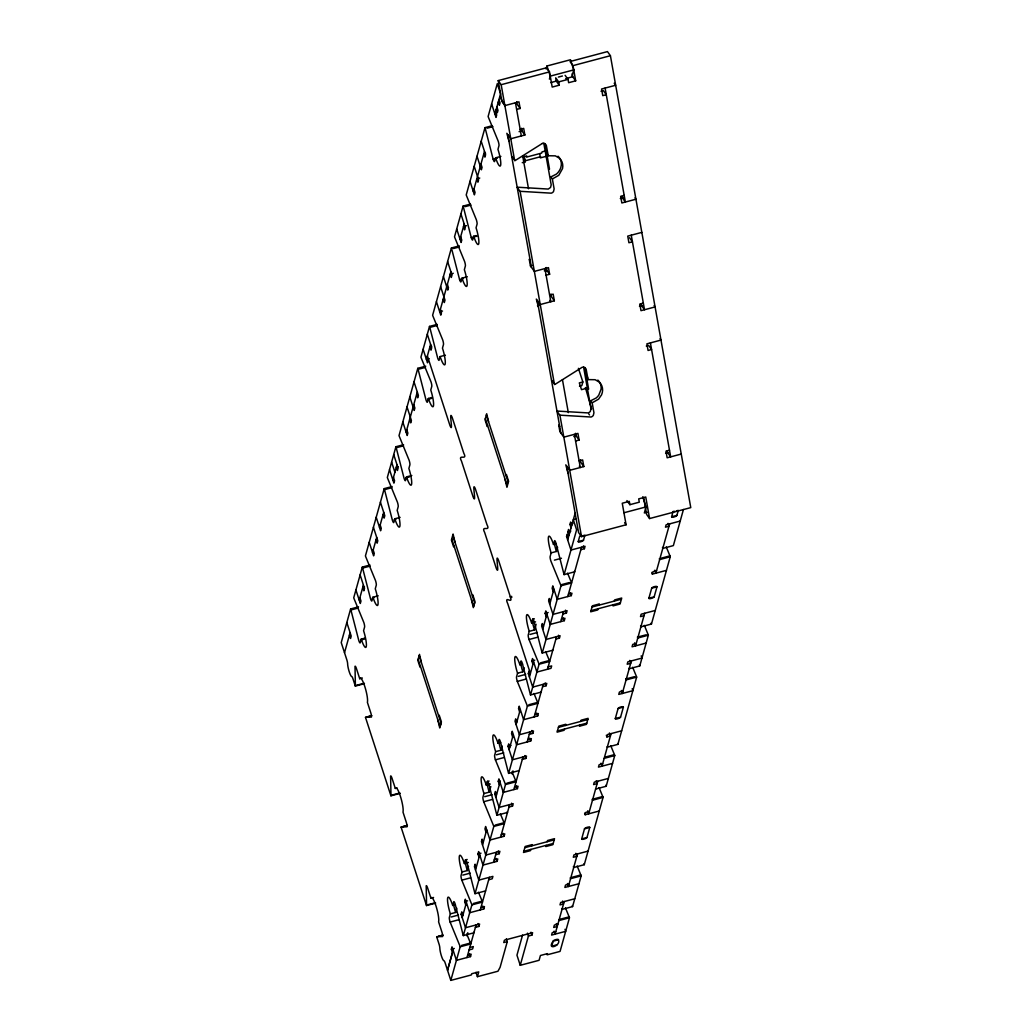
<?xml version="1.0" encoding="UTF-8"?>
<svg xmlns="http://www.w3.org/2000/svg" width="1032" height="1032" viewBox="0 0 1032 1032"><rect width="100%" height="100%" fill="white"/><g stroke="black" fill="none" stroke-linecap="round" stroke-linejoin="round"><path stroke-width="1.5" d="M556.145 543.761L553.5 544.457A12.977 2.322 75.1 0 0 548.482 536.846A12.977 2.322 75.1 0 0 551.14 552.881L550.095 556.764A3.702 0.658 75.1 0 0 550.894 561.073L560.66 584.873A3.728 0.671 75.1 0 1 560.995 585.789L542.213 653.05L552.778 650.237A3.702 0.658 75.1 0 1 552.623 649.734M445.398 355.163L440.122 356.569A12.977 2.322 75.1 0 0 445.127 364.18A12.977 2.322 75.1 0 0 442.47 348.145L443.476 344.533A3.702 0.658 75.1 0 0 442.715 339.954L432.95 316.153A3.702 0.658 75.1 0 1 432.627 315.237L451.41 247.977L459.33 245.874M494.921 114.036L500.559 93.835L497.269 83.695L488.123 116.474A3.728 0.671 75.1 0 0 488.446 117.39L498.211 141.191A3.702 0.658 75.1 0 1 499.011 145.499L497.966 149.382A12.977 2.322 75.1 0 1 500.623 165.417A12.977 2.322 75.1 0 1 495.618 157.806L500.894 156.4M358.543 606.855L350.622 608.957L341.231 642.588L346.829 659.848A3.702 0.658 75.1 0 1 347.629 663.834A7.418 1.329 75.1 0 0 348.932 670.774A7.418 1.329 75.1 0 0 351.28 676.257L352.015 676.734A3.702 0.658 75.1 0 1 353.021 678.966L355.33 686.087L364.438 683.661M369.946 565.033L362.309 567.071L353.731 597.786A3.702 0.658 75.1 0 0 354.066 598.702L363.832 622.502A3.702 0.658 75.1 0 1 364.593 627.082L363.574 630.694A12.977 2.322 75.1 0 1 366.244 646.729A12.977 2.322 75.1 0 1 361.226 639.118L365.186 638.06M392.147 486.523L384.214 488.626L365.431 555.9A3.702 0.658 75.1 0 0 365.754 556.816L375.519 580.603A3.702 0.658 75.1 0 1 376.28 585.183L375.274 588.795A12.977 2.322 75.1 0 1 377.931 604.829A12.977 2.322 75.1 0 1 372.926 597.218L378.215 595.812M403.551 444.715L395.914 446.74L387.335 477.468A3.702 0.658 75.1 0 0 387.658 478.384L397.423 502.171A3.702 0.658 75.1 0 1 398.184 506.751L397.178 510.363A12.977 2.322 75.1 0 1 399.836 526.397A12.977 2.322 75.1 0 1 394.817 518.786L400.106 517.38M425.739 366.192L417.805 368.308L399.023 435.568A3.702 0.658 75.1 0 0 399.358 436.484L409.123 460.272A3.702 0.658 75.1 0 1 409.885 464.864L408.878 468.464A12.977 2.322 75.1 0 1 411.536 484.498A12.977 2.322 75.1 0 1 406.518 476.887L411.807 475.494M437.142 324.383L429.505 326.409L420.927 357.137A3.715 0.658 75.1 0 0 421.25 358.052L431.015 381.84A3.702 0.658 75.1 0 1 431.776 386.432L430.77 390.032A12.977 2.322 75.1 0 1 433.427 406.066A12.977 2.322 75.1 0 1 428.422 398.455L432.382 397.41M470.45 204.13L463.097 206.078L454.519 236.805A3.728 0.671 75.1 0 0 454.854 237.721L464.619 261.522A3.702 0.658 75.1 0 1 465.419 265.83L464.361 269.713A12.977 2.322 75.1 0 1 467.032 285.748A12.977 2.322 75.1 0 1 462.013 278.137L467.303 276.731M492.341 125.698L485.001 127.646L466.219 194.906A3.715 0.658 75.1 0 0 466.554 195.822L476.307 219.623A3.702 0.658 75.1 0 1 477.119 223.931L476.062 227.814A12.977 2.322 75.1 0 1 478.719 243.849A12.977 2.322 75.1 0 1 473.714 236.238L476.358 235.541M344.507 652.727L350.119 632.668M359.213 600.082L363.406 585.041M372.513 552.455L376.706 537.414M379.505 527.378L383.71 512.336M392.805 479.751L397.01 464.71M406.105 432.124L417.302 392.018M430.602 344.391L426.41 359.42L429.222 358.672M450.907 271.687L439.697 311.793L442.522 311.045M460.001 239.101L464.194 224.06M473.301 191.475L484.498 151.356M361.226 639.118L360.22 642.73A3.702 0.658 75.1 0 1 358.788 640.55L350.919 609.977A3.702 0.658 75.1 0 0 350.622 608.957M372.926 597.218L371.92 600.83A3.702 0.658 75.1 0 1 370.488 598.65L362.619 568.077A3.702 0.658 75.1 0 0 362.309 567.071M394.817 518.786L393.811 522.398A3.702 0.658 75.1 0 1 392.379 520.218L384.51 489.645A3.702 0.658 75.1 0 0 384.214 488.626M406.518 476.887L405.512 480.499A3.702 0.658 75.1 0 1 404.08 478.332L396.211 447.759A3.702 0.658 75.1 0 0 395.914 446.74M428.422 398.455L427.416 402.067A3.702 0.658 75.1 0 1 425.984 399.9L418.102 369.327A3.715 0.658 75.1 0 0 417.805 368.308M440.122 356.569L439.103 360.168A3.702 0.658 75.1 0 1 437.671 358.001L429.802 327.428A3.715 0.658 75.1 0 0 429.505 326.409M462.013 278.137L461.007 281.736A3.702 0.658 75.1 0 1 459.575 279.569L451.706 248.996A3.728 0.671 75.1 0 0 451.41 247.977M473.714 236.238L472.708 239.85A3.702 0.658 75.1 0 1 471.276 237.67L463.407 207.097A3.715 0.671 75.1 0 0 463.097 206.078M495.618 157.806L494.599 161.418A3.702 0.658 75.1 0 1 493.167 159.238L485.298 128.665A3.715 0.658 75.1 0 0 485.001 127.646M546.122 69.028L546.96 65.984L570.464 59.753L573.753 69.892L572.051 75.968M522.257 162.682L525.082 161.934L525.417 160.734L523.998 156.387M549.398 79.167L550.25 76.123L546.96 65.984M539.749 153.781L540.342 157.883L545.993 156.387M420.347 665.95L420.011 667.149L417.818 660.39L419.495 654.378L421.353 662.338M453.938 545.618L453.603 546.818L451.41 540.071L453.087 534.047L454.944 542.006M487.53 425.287L487.194 426.5L485.014 419.74L486.691 413.729L488.549 421.688M437.878 720.001L439.735 727.96L441.412 721.936L439.219 715.189L438.884 716.389M471.469 599.669L473.327 607.629L475.004 601.617L472.811 594.858L472.475 596.057M505.074 479.338L506.931 487.298L508.608 481.286L506.415 474.527L506.08 475.726M578.423 368.334L582.848 381.969L581.842 385.581L579.481 386.2M455.357 904.742L452.713 905.451A12.977 2.322 75.1 0 0 447.695 897.827A12.977 2.322 75.1 0 0 450.352 913.862L449.346 917.474A3.702 0.658 75.1 0 0 450.107 922.053L459.872 945.854A3.702 0.658 75.1 0 1 460.195 946.77L450.816 980.4L471.366 974.943L471.701 973.744L478.758 971.873L477.416 976.685L497.966 971.228L500.094 967.319L507.267 941.648L506.325 938.746M452.713 905.451L453.719 901.839A3.702 0.658 75.1 0 1 455.151 904.006L463.02 934.579A3.702 0.658 75.1 0 0 463.316 935.598L473.894 932.799A3.702 0.658 75.1 0 1 473.74 932.296M468.373 862.494L464.4 863.552A12.977 2.322 75.1 0 0 459.395 855.941A12.977 2.322 75.1 0 0 462.052 871.976L461.046 875.587A3.702 0.658 75.1 0 0 461.807 880.167L471.572 903.955A3.702 0.658 75.1 0 1 471.895 904.871L463.316 935.598M464.4 863.552L465.419 859.94L467.173 859.475M490.265 784.062L486.304 785.12A12.977 2.322 75.1 0 0 481.299 777.509A12.977 2.322 75.1 0 0 483.956 793.543L482.95 797.156A3.702 0.658 75.1 0 0 483.698 801.735L493.464 825.523A3.702 0.658 75.1 0 1 493.799 826.438L475.017 893.699L485.595 890.9M486.304 785.12L487.31 781.508L489.078 781.043M500.649 742.524L498.005 743.221A12.977 2.322 75.1 0 0 492.986 735.61A12.977 2.322 75.1 0 0 495.644 751.644L494.638 755.256A3.702 0.658 75.1 0 0 495.399 759.836L505.164 783.636A3.702 0.658 75.1 0 1 505.499 784.552L496.921 815.267L507.486 812.468A3.702 0.658 75.1 0 1 507.254 811.707M498.005 743.221L499.011 739.609A3.702 0.658 75.1 0 1 500.443 741.789L508.312 772.362A3.702 0.658 75.1 0 0 508.608 773.381L519.186 770.569M522.54 664.092L519.896 664.789A12.977 2.322 75.1 0 0 514.891 657.178A12.977 2.322 75.1 0 0 517.548 673.212L516.542 676.824A3.702 0.658 75.1 0 0 517.303 681.404L527.068 705.204A3.702 0.658 75.1 0 1 527.391 706.12L508.608 773.381M519.896 664.789L520.902 661.177A3.702 0.658 75.1 0 1 522.334 663.357L530.216 693.93A3.702 0.658 75.1 0 0 530.513 694.949L541.091 692.137M535.556 621.845L531.596 622.889A12.977 2.322 75.1 0 0 526.591 615.278A12.977 2.322 75.1 0 0 529.248 631.313L528.242 634.925A3.702 0.658 75.1 0 0 529.003 639.505L538.769 663.305A3.715 0.658 75.1 0 1 539.091 664.221L530.513 694.949M531.596 622.889L532.602 619.29L534.37 618.813M553.5 544.457L554.507 540.858A3.702 0.658 75.1 0 1 555.938 543.025L563.807 573.598A3.728 0.671 75.1 0 0 564.104 574.618L574.682 571.805A3.728 0.671 75.1 0 1 574.527 571.302M450.352 913.862L455.641 912.469L456.815 908.25M462.052 871.976L467.341 870.569L468.515 866.364M483.956 793.543L489.245 792.137L490.806 786.526M495.644 751.644L500.933 750.238L502.107 746.033M517.548 673.212L522.837 671.806L524.011 667.601M529.248 631.313L534.537 629.907L536.098 624.295M551.14 552.881L556.429 551.475L557.602 547.27M453.125 950.214L447.527 970.274L452.455 952.613L451.358 949.247L452.029 946.834L456.415 960.353L470.502 956.599L471.185 954.2L467.651 955.129M475.404 927.355L478.938 926.426L479.609 924.014L465.509 927.755L461.123 914.249L461.794 911.837L462.891 915.216M465.755 904.987L464.658 901.607L465.329 899.207L469.715 912.714L483.802 908.973L484.472 906.56L480.951 907.502M479.042 857.36L477.958 853.98L478.629 851.581L483.002 865.087L497.102 861.346L497.772 858.934L494.251 859.875M509.008 807.024L512.53 806.095L513.201 803.683L499.101 807.424L494.728 793.918L495.399 791.505L496.495 794.885M499.346 784.655L498.25 781.288L498.92 778.876L503.306 792.395L517.406 788.642L518.077 786.242L514.555 787.171M522.308 759.397L525.83 758.468L526.501 756.056L512.401 759.797L508.015 746.291L508.686 743.879L509.782 747.258M542.6 686.706L546.122 685.764L546.792 683.365L532.706 687.106L528.32 673.586L528.99 671.187L530.087 674.567M532.938 664.337L531.841 660.957L532.512 658.545L536.898 672.064L550.998 668.323L551.668 665.911L548.147 666.853M546.238 616.697L545.141 613.331L545.812 610.918L550.198 624.437L564.298 620.683L564.968 618.284L561.447 619.213M580.861 549.656L584.396 548.727L585.067 546.315L570.967 550.056L566.581 536.55L567.252 534.137L568.348 537.517M568.98 535.26L567.884 531.88L568.555 529.468L569.651 532.847M571.057 527.842L569.961 524.462L570.632 522.05L571.728 525.43M462.22 917.629L466.425 902.587M475.52 869.989L479.725 854.947M482.525 844.924L486.717 829.883M495.812 797.297L500.017 782.256M509.111 749.671L513.317 734.629M516.116 724.593L520.309 709.552M529.416 676.966L533.608 661.925M542.716 629.339L546.908 614.298M549.708 604.275L553.913 589.233M567.677 539.93L575.134 513.214M564.104 574.618L576.604 529.842L573.315 519.715L576.32 518.915M466.928 935.831L467.793 932.722M512.117 773.948L512.981 770.865M582.267 535.866L584.912 535.169L583.506 540.175A2.773 0.787 -17.6 0 1 580.668 541.761A2.773 0.787 -17.6 0 1 578.217 541.581L579.623 536.563A2.773 0.8 -18.4 0 1 581.532 535.285M466.98 957.541L476.087 924.956M480.28 909.914L489.374 877.316M493.58 862.275L496.379 852.251M500.585 837.21L509.679 804.625M513.872 789.583L522.979 756.998M527.171 741.956L529.971 731.92M534.176 716.879L543.271 684.293M547.476 669.252L556.571 636.667M560.776 621.625L563.575 611.602M567.768 596.561L581.532 547.257M495.708 854.664L499.23 853.722L499.901 851.31L485.801 855.064L481.428 841.544L482.099 839.145L483.195 842.525M486.046 832.295L484.95 828.915L485.62 826.503L490.007 840.022L504.106 836.281L504.777 833.869L501.255 834.798M512.646 737.029L511.55 733.649L512.22 731.249L516.606 744.756L530.706 741.015L531.377 738.615L527.842 739.544M529.3 734.332L532.822 733.391L533.505 730.991L519.406 734.732L515.02 721.213L515.69 718.814L516.787 722.194M519.638 711.964L518.541 708.584L519.225 706.185L523.598 719.691L537.698 715.95L538.369 713.538L534.847 714.479M555.9 639.066L559.421 638.137L560.092 635.725L546.005 639.479L541.619 625.96L542.29 623.547L543.387 626.927M562.904 614.001L566.426 613.072L567.097 610.66L552.997 614.401L548.611 600.895L549.282 598.483L550.379 601.862M553.242 591.633L552.146 588.253L552.817 585.853L557.203 599.36L571.289 595.619L571.973 593.207L568.438 594.148M530.874 849.413L530.538 850.613L523.482 852.484L525.159 846.472L532.215 844.602L531.88 845.801M564.465 729.082L564.13 730.282L557.074 732.152L558.764 726.141L565.807 724.271L565.471 725.47M598.057 608.751L597.721 609.951L590.678 611.821L592.355 605.81L599.399 603.939L599.063 605.139M546.134 845.35L545.799 846.562L552.855 844.692L554.532 838.668L547.489 840.538L547.154 841.738M579.739 725.032L579.404 726.231L586.447 724.361L588.124 718.337L581.081 720.207L580.745 721.42M613.331 604.7L612.995 605.9L620.051 604.03L621.728 598.018L614.672 599.889L614.337 601.088M522.54 935.147L516.955 955.181L520.244 965.307L539.091 960.302L540.433 955.49L547.476 953.62L547.141 954.819L560.066 951.401L569.458 917.771A3.702 0.658 75.1 0 0 569.122 916.855L565.471 907.928M642.743 496.766L646.032 506.906L644.329 512.981L647.154 512.233M520.244 965.307L528.41 936.037L527.468 933.134M528.41 936.037L531.932 935.095L532.615 932.683L504.416 940.178L503.745 942.577L507.267 941.648M599.257 811.01L585.17 814.751L585.841 812.352L589.362 811.41M609.422 732.965L610.415 736.01L606.893 736.938L607.564 734.539L621.664 730.798M666.453 570.361L652.353 574.102L653.024 571.689L656.558 570.76M564.194 901.555L555.087 934.154L554.12 931.148M577.494 853.928L568.387 886.514L567.419 883.521M584.486 828.864L581.687 838.887L586.976 837.481L589.775 827.458L584.486 828.864A2.773 0.813 -17.2 0 1 587.26 827.277A2.773 0.813 -17.2 0 1 589.801 827.458M597.786 781.237L588.692 813.822L587.711 810.817M611.086 733.597L601.991 766.196L601.011 763.19M615.291 718.556L618.091 708.533A2.773 0.813 -17.2 0 1 620.864 706.959A2.773 0.813 -17.2 0 1 623.393 707.126L620.567 717.163L615.291 718.556A2.773 0.774 -18.7 0 0 617.549 718.788A2.773 0.774 -18.7 0 0 620.555 717.163M631.378 660.906L622.283 693.491L621.316 690.485M644.678 613.279L635.583 645.864L634.603 642.859M648.883 598.238L651.682 588.201A2.773 0.813 -17.2 0 1 654.456 586.628A2.773 0.813 -17.2 0 1 656.984 586.795L654.172 596.831A2.773 0.774 -18.7 0 1 651.153 598.457A2.773 0.774 -18.7 0 1 648.909 598.225L654.172 596.831M669.652 523.856L655.875 573.16L654.907 570.167M676.541 510.84L678.308 510.376L676.902 515.381A2.773 0.8 -17.9 0 1 674.025 516.98A2.773 0.8 -17.9 0 1 671.626 516.787L673.019 511.769A2.773 0.8 -18 0 1 673.303 511.395M558.415 939.765C561.331 945.815 546.109 951.078 553.126 941.171A2.773 0.813 -17.2 0 1 555.913 939.584A2.773 0.813 -17.2 0 1 558.441 939.752L553.126 941.171L551.733 946.176L557.022 944.783M561.769 908.637A3.702 0.658 75.1 0 0 562.001 909.398L572.579 906.599L581.158 875.871A3.702 0.658 75.1 0 0 580.822 874.955L577.159 866.029M573.405 866.493A3.702 0.658 75.1 0 0 573.702 867.512L584.267 864.7L603.049 797.439A3.702 0.658 75.1 0 0 602.727 796.523L599.063 787.597M595.593 789.067L606.171 786.268L614.75 755.54A3.702 0.658 75.1 0 0 614.427 754.624L610.763 745.697M607.139 746.678A3.702 0.658 75.1 0 0 607.293 747.181L617.871 744.369L636.654 677.108A3.702 0.658 75.1 0 0 636.318 676.192L632.655 667.265M629.043 668.246A3.702 0.658 75.1 0 0 629.197 668.749L639.763 665.937L648.341 635.209A3.715 0.658 75.1 0 0 648.019 634.293L644.355 625.379M640.588 625.831A3.702 0.658 75.1 0 0 640.898 626.85L651.463 624.038L670.245 556.777A3.702 0.658 75.1 0 0 669.923 555.861L666.259 546.947M683.442 509.498L673.367 545.606L662.789 548.418A3.715 0.658 75.1 0 1 662.492 547.399M542.355 143.435L515.174 160.541L511.975 156.529M558.028 156.219A12.681 11.3 -35.7 0 1 558.841 157.07L559.538 157.999A12.977 11.558 -35.6 0 1 561.163 162.037A13.003 11.584 -35.8 0 1 561.266 165.352L560.737 167.739A12.681 11.275 -36 0 1 558.996 171.196A12.81 11.442 -35.5 0 1 556.351 174.137L550.894 176.911L552.365 178.962L558.776 175.285L562.53 168.59A12.977 11.558 -36.1 0 0 559.499 158.27L555.332 155.858L548.237 155.755L546.767 153.704M597.838 380.073A12.681 11.3 -35.7 0 1 598.637 380.924L599.347 381.853A12.977 11.558 -35.6 0 1 600.972 385.891A13.003 11.584 -35.8 0 1 601.076 389.206L598.818 395.05A12.81 11.442 -35.5 0 1 596.148 397.991L590.704 400.764L592.175 402.815L598.586 399.139L601.566 394.817A12.99 11.571 -36.1 0 0 599.308 382.124L595.129 379.712L588.047 379.608L586.576 377.557L587.685 377.312M551.785 380.382L554.984 384.394L582.164 367.289A3.715 3.315 -35.9 0 1 584.834 367.585L586.112 369.082L588.047 379.608M516.632 109.418L520.154 108.489L518.967 101.858L504.88 105.599L501.926 101.497L498.211 80.599L546.547 67.777L549.488 71.879L552.197 87.075L559.241 85.192L558.647 81.889L555.706 77.787M498.211 80.599L501.165 84.701L549.488 71.879M610.415 55.702L607.461 51.6L570.038 61.533L572.992 65.635L610.415 55.702L690.769 507.615L649.58 518.554L646.638 514.452L643.62 497.514M550.25 76.123L573.753 69.892M558.389 77.078L562.414 76.007M550.649 82.599L556.287 81.102L559.241 85.192M558.647 81.889L568.052 79.387L568.645 82.702L575.688 80.831L572.992 65.635M600.985 91.229L603.333 90.597L606.274 94.699L602.753 95.641L601.579 89.01L615.665 85.269L614.195 83.218M487.065 128.2L492.935 126.639M520.167 129.322L523.688 128.381L524.862 135.011L510.776 138.752L506.841 133.296L508.995 141.294M519.096 131.657L521.921 130.909L524.862 135.011M485.582 153.304L483.827 153.768L484.924 157.148L485.595 154.736L481.209 141.229M493.167 159.238L497.398 158.115M522.527 157.045L526.759 155.922L526.423 157.122L541.697 153.071L542.032 151.872L544.844 151.124M525.417 160.734L540.678 156.683M479.764 178.059L476.823 178.833L477.919 182.213L478.59 179.8L474.217 166.294M465.161 206.632L471.043 205.071M466.464 225.685L463.523 226.46L464.619 229.839L465.29 227.44L460.917 213.921M624.179 195.409L620.658 196.338L621.845 202.969L635.931 199.228L634.951 197.86M471.276 237.67L476.913 236.173M620.297 198.492L623.122 197.744M453.461 248.531L459.343 246.97M453.254 273.286L450.223 274.099L451.319 277.466L452.003 275.067L447.617 261.548M459.575 279.569L463.097 278.627M641.827 232.381L627.74 236.122L628.914 242.752L632.435 241.823L629.494 237.721M530.229 260.644L529.235 259.277L530.422 265.908L532.177 265.443M544.328 270.797L546.676 270.165L549.63 274.267L546.109 275.196M549.643 295.1L553.165 294.159L554.352 300.789L540.252 304.53L536.317 299.074L538.472 307.072M429.802 327.428L437.142 325.48M537.491 305.704L539.259 305.227M431.698 346.326L429.931 346.791L431.028 350.171L431.698 347.758L427.312 334.252M643.336 303.111L639.814 304.04L640.988 310.671L655.088 306.93L654.107 305.562M639.453 306.207L642.265 305.459M418.102 369.327L425.455 367.366M427.738 399.423L431.273 398.494M646.29 346.055L648.638 345.423L651.592 349.526L648.07 350.467L646.883 343.837L660.983 340.083L660.003 338.728M582.848 381.969L579.313 382.911L581.506 389.657L587.156 388.161M396.211 447.759L403.551 445.798M398.094 466.658L396.34 467.122L397.436 470.502L398.107 468.089L393.721 454.583M405.847 477.855L409.369 476.926M573.805 436.575L576.166 435.943L579.107 440.045L575.585 440.987M384.51 489.645L391.85 487.697M579.12 460.878L582.641 459.937L583.828 466.567L569.728 470.308L565.794 464.852L567.961 472.85M394.147 519.754L395.914 519.289M669.497 450.236L665.975 451.165L667.149 457.795L681.249 454.054M665.614 453.319L668.426 452.571M362.619 568.077L369.959 566.129M626.94 500.585L629.894 504.687L639.285 502.184L638.705 498.869L645.748 496.998L649.58 518.554M569.961 524.462L572.889 523.676M623.999 512.749L646.032 506.906M567.884 531.88L570.825 531.106M364.502 586.976L362.735 587.453L363.832 590.82L364.502 588.421L360.129 574.901M566.581 536.55L568.348 536.072M673.019 511.769L674.786 511.304M566.774 466.219L578.565 532.525L581.519 536.627L626.089 524.785L622.257 503.242L629.301 501.371L629.894 504.687M578.23 541.581L583.506 540.175M671.626 516.787L676.902 515.381M372.242 598.186L374.01 597.721M680.217 521.057L666.117 524.798L665.447 527.197L668.968 526.268L668.039 523.366M350.919 609.977L358.259 608.029M554.416 560.144L561.472 558.273M427.39 355.911L449.965 425.532C453.925 435.001 448.236 408.014 452.197 417.483L463.781 453.177C468.038 461.33 457.266 453.022 461.523 461.175L473.108 496.869C477.068 506.338 471.379 479.351 475.339 488.82L486.923 524.514C491.18 532.667 480.409 524.359 484.666 532.512L496.25 568.206C500.21 577.675 494.522 550.688 498.482 560.157L510.311 596.715L511.64 596.354M530.396 673.457L507.808 603.849C503.603 594.471 513.02 604.675 510.543 597.631L511.872 597.27M560.66 584.873L569.471 582.538M661.112 558.209L669.923 555.861M560.995 585.789L571.56 582.977A3.728 0.671 75.1 0 0 571.238 582.061L567.574 573.147M670.245 556.777L659.667 559.589A3.702 0.658 75.1 0 0 659.345 558.673M360.555 640.085L364.954 638.911M545.141 613.331L548.16 612.518M651.682 588.201L656.971 586.808M592.045 607.01L621.419 599.205M591.039 610.622L620.413 602.817M355.33 686.087A3.702 0.658 75.1 0 0 355.382 685.596L355.008 666.401A3.702 0.658 75.1 0 1 356.44 668.581L359.717 678.708L362.361 678.011M529.997 634.461L537.337 632.513M355.382 685.596L364.193 683.261M529.003 639.505L537.814 637.17M655.255 610.467L641.156 614.208L640.485 616.62L644.007 615.678M531.841 660.957L534.782 660.17M540.523 662.841L549.334 660.493A3.715 0.658 75.1 0 1 549.669 661.409L539.091 664.221M646.251 634.77L637.441 637.105A3.715 0.658 75.1 0 1 637.776 638.021L648.341 635.209M636.254 643.452L632.732 644.394L632.061 646.793L646.161 643.052M528.32 673.586L530.074 673.122M518.309 676.36L525.649 674.399M367.418 716.776L371.817 715.602M400.042 793.402L390.935 795.814L365.509 717.446L371.378 715.886M517.303 681.404L526.114 679.069M528.823 704.727L537.633 702.392A3.702 0.658 75.1 0 1 537.969 703.308L527.391 706.12M625.753 679.004L634.564 676.657M636.654 677.108L626.076 679.92A3.702 0.658 75.1 0 0 625.908 679.443M622.954 691.079L619.432 692.021L618.761 694.433L632.861 690.692L632.203 688.654M618.091 708.533L623.367 707.126M558.428 727.341L587.788 719.549M557.409 730.953L586.782 723.161M508.015 746.291L511.046 745.491M496.405 754.792L503.745 752.844M495.399 759.836L504.209 757.501M390.935 795.814A3.702 0.658 75.1 0 0 390.986 795.337L390.599 776.129A3.702 0.658 75.1 0 1 392.031 778.309L395.32 788.448L397.075 787.971M390.986 795.337L399.797 792.989M498.25 781.288L500.017 780.811M506.931 783.159L515.742 780.824A3.702 0.658 75.1 0 1 516.065 781.74L505.499 784.552M605.616 756.959L614.427 754.624M604.172 758.352L614.75 755.54M602.662 763.783L599.14 764.712L598.457 767.124L612.557 763.383M494.728 793.918L496.482 793.453M484.705 796.678L492.045 794.73M483.698 801.735L492.509 799.387M403.009 826.503L407.421 825.342M435.633 903.129L426.526 905.554L401.1 827.174L406.982 825.613M608.364 778.425L594.264 782.166L593.593 784.578L597.115 783.636L596.173 780.747M495.231 825.058L504.042 822.723A3.702 0.658 75.1 0 1 504.364 823.639L493.799 826.438M593.916 798.858L602.727 796.523M603.049 797.439L592.484 800.239A3.702 0.658 75.1 0 0 592.149 799.323M477.958 853.98L480.977 853.18M524.824 847.672L554.197 839.867M523.817 851.284L553.191 843.479M462.813 875.11L470.153 873.162M461.807 880.167L470.618 877.819M588.059 851.116L573.96 854.87L573.289 857.269L576.823 856.341L575.83 853.296M488.704 879.728L492.238 878.787L492.909 876.387L478.809 880.128L474.423 866.622L475.094 864.21L476.191 867.589M426.526 905.554A3.702 0.658 75.1 0 0 426.577 905.064L426.19 885.869A3.702 0.658 75.1 0 1 427.622 888.036L430.912 898.175L433.556 897.479M426.577 905.064L435.388 902.729M464.658 901.607L467.586 900.833M473.327 903.49L482.137 901.155A3.702 0.658 75.1 0 1 482.473 902.071L471.895 904.871M572.012 877.29L580.822 874.955M581.158 875.871L570.58 878.671A3.702 0.658 75.1 0 0 570.257 877.755M569.058 884.114L565.536 885.043L564.865 887.456L578.965 883.714M451.113 917.009L458.453 915.062M461.123 914.249L462.891 913.784M450.107 922.053L458.918 919.718M574.76 898.756L560.673 902.497L559.989 904.896L563.524 903.967L562.582 901.065M438.6 936.243L443.012 935.069M450.816 980.4L445.218 963.14A3.702 0.658 75.1 0 0 443.953 960.766A7.418 1.329 75.1 0 1 441.438 955.993A7.418 1.329 75.1 0 1 439.825 948.021A3.702 0.658 75.1 0 0 439.013 944.035L436.704 936.914L442.573 935.353M461.639 945.389L470.45 943.042A3.702 0.658 75.1 0 1 470.773 943.957L460.195 946.77M560.312 919.189L569.122 916.855M569.458 917.771L558.88 920.57A3.702 0.658 75.1 0 0 558.725 920.092M451.358 949.247L454.286 948.46M469.779 947.505L473.301 946.576L472.63 948.976L469.108 949.917M557.886 924.117L554.365 925.059L553.694 927.458L557.216 926.53L556.287 923.627M555.758 931.741L552.236 932.67L551.565 935.082L565.665 931.341L565.007 929.316M565.691 78.6L572.734 76.742L575.688 80.831M565.097 75.297L568.052 79.387M520.154 108.489L517.2 104.387L516.735 101.742M530.422 265.908L534.357 271.377L548.456 267.636L549.63 274.267M554.352 300.789L551.398 296.687L550.92 294.043M549.837 300.364L550.817 301.731L544.922 268.565M588.795 413.948L589.53 414.967M581.519 536.627L559.95 415.341L557.009 411.239A3.638 3.251 -36.2 0 1 558.028 411.11L588.059 412.916A3.702 3.302 -35.7 0 0 590.369 411.278L590.988 408.672L583.596 367.108M559.705 426.422L558.725 425.055L559.899 431.686L563.833 437.155L577.933 433.414L579.107 440.045M624.618 522.734L626.089 524.785M583.828 466.567L580.874 462.465L580.41 459.82M579.313 466.142L580.294 467.509L574.398 434.343M499.785 96.582L504.867 105.599M545.67 651.579L549.334 660.493M533.983 693.465L537.633 702.392M512.078 771.897L515.742 780.824M500.378 813.797L504.042 822.723M478.487 892.228L482.137 901.155M466.787 934.128L470.45 943.042M523.198 156.155L525.082 161.934M498.959 99.549L500.056 102.929L499.385 105.329L498.288 101.949M651.811 572.412L652.353 574.102M496.895 106.967L497.992 110.347L497.321 112.746L496.224 109.379M585.376 387.529L591.607 408.995M495.592 111.637L496.689 115.016L496.018 117.416L491.632 103.909M545.967 268.281L546.947 271.313M641.22 655.849L641.956 658.093L627.856 661.834L627.185 664.247L630.707 663.305L629.778 660.415M480.964 163.998L482.06 167.377L481.389 169.777L477.016 156.271M473.972 189.062L475.068 192.442L474.398 194.842L470.012 181.335M583.454 545.825L584.396 548.727M460.672 236.689L461.768 240.069L461.098 242.481L456.712 228.962M570.361 592.729L571.289 595.619M606.339 735.248L606.893 736.938M565.484 610.17L566.426 613.072M563.356 617.794L564.298 620.683M447.372 284.316L448.469 287.696L447.798 290.108L443.412 276.589M558.48 635.235L559.421 638.137M486.356 414.928L508.273 482.486M485.35 418.541L507.267 486.098M440.612 286.625L444.998 300.131L444.328 302.544L443.231 299.164M440.38 309.394L441.477 312.773L440.793 315.173L436.42 301.666M545.193 682.874L546.122 685.764M584.615 813.061L585.17 814.751M427.08 357.02L428.177 360.4L427.506 362.8L423.12 349.293M536.756 713.048L537.698 715.95M531.893 730.501L532.822 733.391M529.764 738.125L530.706 741.015M414.013 381.879L418.399 395.398L417.728 397.797L416.631 394.418M413.78 404.647L414.877 408.027L414.206 410.439L409.82 396.92M524.888 755.566L525.83 758.468M452.726 535.26L474.643 602.817L473.636 606.429L451.719 538.872M407.021 406.943L411.407 420.463L410.736 422.862L409.639 419.495M406.776 429.712L407.872 433.092L407.201 435.504L402.815 421.985M516.464 785.752L517.406 788.642M511.588 803.193L512.53 806.095M391.618 462.104L394.908 472.23M393.476 477.352L394.572 480.731L393.902 483.131L389.515 469.625M503.165 833.379L504.106 836.281M531.003 932.206L531.932 935.095M498.288 850.832L499.23 853.722M496.16 858.443L497.102 861.346M380.421 502.21L384.807 515.716L384.136 518.129L383.04 514.749M380.176 524.978L381.272 528.358L380.602 530.758L376.216 517.251M419.134 655.591L441.051 723.148L440.045 726.76L418.128 659.203M373.416 527.275L377.802 540.794L377.132 543.193L376.035 539.813M373.184 550.043L374.281 553.423L373.61 555.835L369.224 542.316M482.86 906.083L483.802 908.973M477.997 923.524L478.938 926.426M359.884 597.67L360.981 601.05L360.31 603.462L355.924 589.943M475.997 972.337L477.416 976.685M469.573 953.71L470.502 956.599M346.829 622.541L351.202 636.047L350.532 638.46L349.435 635.08M510.311 596.715L510.543 597.631M548.237 155.755L546.302 145.228L545.025 143.745A3.715 3.302 -35.4 0 0 542.355 143.435M605.1 88.068L625.366 202.04L621.432 196.57L621.728 198.234M631.262 235.193L644.51 309.742L640.588 304.272L640.975 306.491M650.405 342.895L670.671 456.866L666.749 451.397L667.033 453.061M572.205 73.698L572.734 76.742M555.9 78.896L556.287 81.102M552.365 178.962L554.132 188.908L553.526 191.526A3.715 3.315 -35.7 0 1 551.204 193.165L520.928 191.359A3.741 3.328 -35.5 0 0 520.154 191.488M592.175 402.815L593.942 412.761L593.323 415.38A3.715 3.315 -35.7 0 1 591.014 417.018L560.724 415.212A3.741 3.328 -35.5 0 0 559.95 415.341M544.999 143.758L549.514 169.184M584.809 367.611L588.64 389.167M543.8 143.255L551.191 184.818L550.572 187.437L548.25 189.062L518.232 187.256A3.638 3.251 -36.2 0 0 517.2 187.385L520.141 191.488L554.481 384.562M521.444 128.265L521.921 130.909M546.212 267.52L546.676 270.165M575.688 433.298L576.166 435.943M515.445 102.787L521.341 135.953M522.644 155.755L528.513 188.74M562.453 379.647L568.322 412.619M501.165 84.701L514.671 160.708M507.821 134.65L531.403 267.275M537.298 300.441L560.879 433.053M487.31 781.508A3.702 0.658 75.1 0 1 488.742 783.688L496.611 814.261A3.702 0.658 75.1 0 0 496.921 815.267M489.245 792.137A12.977 2.322 75.1 0 1 487.13 783.985M500.933 750.238A12.977 2.322 75.1 0 1 498.83 742.085M522.837 671.806A12.977 2.322 75.1 0 1 520.721 663.653M465.419 859.94A3.702 0.658 75.1 0 1 466.851 862.12L474.72 892.693A3.702 0.658 75.1 0 0 475.017 893.699M455.641 912.469A12.977 2.322 75.1 0 1 453.538 904.316M467.341 870.569A12.977 2.322 75.1 0 1 465.238 862.417M401.1 827.174A3.702 0.658 75.1 0 1 401.242 826.967L407.034 826.8A3.702 0.658 75.1 0 0 406.273 822.22L402.996 812.094A12.977 2.322 75.1 0 0 400.326 796.059A12.977 2.322 75.1 0 0 395.32 788.448M365.509 717.446A3.702 0.658 75.1 0 1 365.651 717.24L371.443 717.072A3.702 0.658 75.1 0 0 370.682 712.493L367.392 702.353A12.977 2.322 75.1 0 0 364.735 686.319A12.977 2.322 75.1 0 0 359.717 678.708M436.704 936.914A3.702 0.658 75.1 0 1 436.846 936.708L442.638 936.54A3.702 0.658 75.1 0 0 441.877 931.961L438.587 921.821A12.977 2.322 75.1 0 0 435.93 905.786A12.977 2.322 75.1 0 0 430.912 898.175M556.429 551.475A12.977 2.322 75.1 0 1 554.326 543.335M542.213 653.05A3.702 0.658 75.1 0 1 541.903 652.03L534.034 621.457A3.702 0.658 75.1 0 0 532.602 619.277M534.537 629.907A12.977 2.322 75.1 0 1 532.422 621.767M639.763 665.937A3.702 0.658 75.1 0 1 639.466 664.918M617.871 744.369A3.702 0.658 75.1 0 1 617.639 743.608M606.171 786.268A3.702 0.658 75.1 0 1 605.874 785.249M584.267 864.7A3.702 0.658 75.1 0 1 583.97 863.681M572.579 906.599A3.702 0.658 75.1 0 1 572.27 905.58M586.95 837.494A2.773 0.774 -18.7 0 1 583.957 839.119A2.773 0.774 -18.7 0 1 581.713 838.887M651.463 624.038A3.702 0.658 75.1 0 1 651.166 623.031"/></g></svg>
